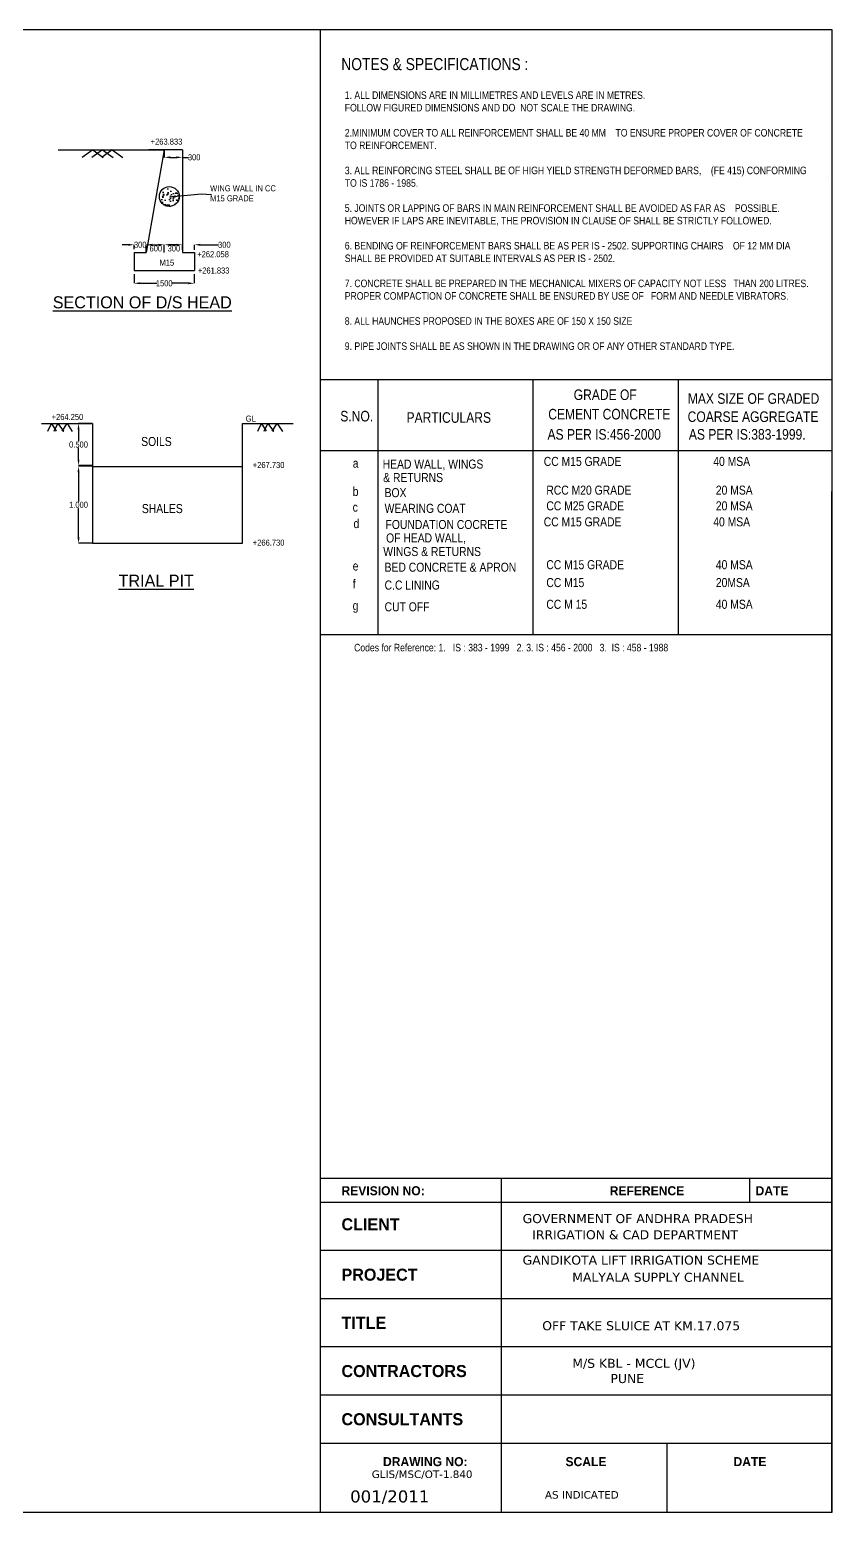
# Model space of a CAD drawing. Header units: inches. Extents: x -392027 to 80613, y -22027 to 270759.
# Drawn here: x -349540 to -322887, y 221522 to 270759 of the extents above; entities that cross this region are included whole.
import ezdxf

# ---------------------------------------------------------------- set-up
doc = ezdxf.new("R2010")
doc.units = ezdxf.units.IN
doc.header["$MEASUREMENT"] = 0
for name, color, linetype in [('head wall', 4, 'Continuous'), ('MAIN', 7, 'Continuous'), ('main canal', 1, 'Continuous'), ('walls', 130, 'Continuous')]:
    doc.layers.add(name, color=color, linetype=linetype)
doc.styles.add('ARIAL NARROW', font='ARIALN.TTF')
doc.styles.add('CITYBLUEPR', font='cityb___.ttf')
doc.styles.add('VERDANA', font='verdana.ttf')
doc.dimstyles.get("Standard").update_dxf_attribs({"dimtxt": 0.18, "dimasz": 0.18, "dimexe": 0.18, "dimexo": 0.0625, "dimgap": 0.09, "dimtad": 0, "dimtih": 1, "dimtoh": 1, "dimdec": 4, "dimzin": 0, "dimdsep": 46, "dimtxsty": 'Standard', "dimcen": 0.09, "dimadec": 0, "dimazin": 0, "dimtfac": 1, "dimtdec": 4, "dimtofl": 0, "dimtmove": 0, "dimatfit": 3, "dimfxl": 1, "dimtolj": 1, "dimtzin": 0, "dimarcsym": 0})
doc.dimstyles.new('STANDARD$0', dxfattribs={"dimscale": 88.888889, "dimtxt": 0.02, "dimasz": 0.02, "dimexe": 0.05, "dimexo": 0.1, "dimgap": 0.002, "dimtad": 2, "dimdec": 0, "dimzin": 1, "dimdsep": 46, "dimtxsty": 'Standard', "dimblk": 'OBLIQUE', "dimcen": 0.09, "dimadec": 0, "dimazin": 0, "dimtfac": 1, "dimtdec": 4, "dimtofl": 0, "dimtmove": 0, "dimatfit": 3, "dimfxl": 1, "dimtolj": 1, "dimtzin": 1, "dimarcsym": 0})

# ---------------------------------------------------------------- blocks, each defined once
blk = doc.blocks.new('*D6')
at = {"layer": 'Defpoints', "color": 0, "transparency": 16777216}
for p in [(-345069, 266763), (-344469, 266763), (-344469, 266519)]:
    blk.add_point(p, dxfattribs=at)
at = {"layer": 'walls', "color": 0, "lineweight": -2, "transparency": 16777216}
for p, q in [((-345069, 266763), (-345069, 266519)), ((-344869, 266519), (-344669, 266519)), ((-344469, 266763), (-344469, 266519)), ((-344469, 266519), (-344269, 266519))]:
    blk.add_line(p, q, dxfattribs=at)
at = {"layer": 'walls', "color": 0, "transparency": 16777216}
for points in [[(-344869, 266552), (-344869, 266486), (-345069, 266519)], [(-344669, 266552), (-344669, 266486), (-344469, 266519)]]:
    blk.add_solid(points, dxfattribs=at)
at = {"layer": 'walls', "color": 0, "transparency": 16777216, "insert": (-344078, 266519), "char_height": 200, "attachment_point": 5, "style": 'ARIAL NARROW'}
blk.add_mtext('\\A1;300', dxfattribs=at)
blk = doc.blocks.new('*D7')
at = {"layer": 'Defpoints', "color": 0, "transparency": 16777216}
for p in [(-344469, 263449), (-344069, 263615), (-344069, 263449)]:
    blk.add_point(p, dxfattribs=at)
at = {"layer": 'walls', "color": 0, "lineweight": -2, "transparency": 16777216}
for p, q in [((-344669, 263615), (-344869, 263615)), ((-344469, 263449), (-344469, 263615)), ((-344069, 263449), (-344069, 263615)), ((-343869, 263615), (-343266, 263615))]:
    blk.add_line(p, q, dxfattribs=at)
at = {"layer": 'walls', "color": 0, "transparency": 16777216}
for points in [[(-344669, 263648), (-344669, 263581), (-344469, 263615)], [(-343869, 263648), (-343869, 263581), (-344069, 263615)]]:
    blk.add_solid(points, dxfattribs=at)
at = {"layer": 'walls', "color": 0, "transparency": 16777216, "insert": (-343075, 263615), "char_height": 200, "attachment_point": 5, "style": 'ARIAL NARROW'}
blk.add_mtext('\\A1;300', dxfattribs=at)
blk = doc.blocks.new('*D8')
at = {"layer": 'Defpoints', "color": 0, "transparency": 16777216}
for p in [(-346069, 263464), (-345669, 263615), (-345669, 263363)]:
    blk.add_point(p, dxfattribs=at)
at = {"layer": 'walls', "color": 0, "lineweight": -2, "transparency": 16777216}
for p, q in [((-346269, 263615), (-346469, 263615)), ((-346069, 263464), (-346069, 263615)), ((-345669, 263363), (-345669, 263615)), ((-345469, 263615), (-345269, 263615))]:
    blk.add_line(p, q, dxfattribs=at)
at = {"layer": 'walls', "color": 0, "transparency": 16777216}
for points in [[(-346269, 263648), (-346269, 263581), (-346069, 263615)], [(-345469, 263648), (-345469, 263581), (-345669, 263615)]]:
    blk.add_solid(points, dxfattribs=at)
at = {"layer": 'walls', "color": 0, "transparency": 16777216, "insert": (-345869, 263615), "char_height": 200, "attachment_point": 5, "style": 'ARIAL NARROW'}
blk.add_mtext('\\A1;300', dxfattribs=at)
blk = doc.blocks.new('*D9')
at = {"layer": 'Defpoints', "color": 0, "transparency": 16777216}
for p in [(-345069, 263615), (-345069, 263615), (-345669, 263363)]:
    blk.add_point(p, dxfattribs=at)
at = {"layer": 'walls', "color": 0, "lineweight": -2, "transparency": 16777216}
for p, q in [((-345669, 263363), (-345669, 263615)), ((-345469, 263615), (-345269, 263615)), ((-345069, 263615), (-345069, 263615))]:
    blk.add_line(p, q, dxfattribs=at)
at = {"layer": 'walls', "color": 0, "transparency": 16777216}
for points in [[(-345469, 263648), (-345469, 263582), (-345669, 263615)], [(-345269, 263648), (-345269, 263582), (-345069, 263615)]]:
    blk.add_solid(points, dxfattribs=at)
at = {"layer": 'walls', "color": 0, "transparency": 16777216, "insert": (-345351, 263493), "char_height": 200, "attachment_point": 5, "style": 'ARIAL NARROW'}
blk.add_mtext('\\A1;600', dxfattribs=at)
blk = doc.blocks.new('*D10')
at = {"layer": 'Defpoints', "color": 0, "transparency": 16777216}
for p in [(-346073, 262643), (-344073, 262643), (-344073, 262337)]:
    blk.add_point(p, dxfattribs=at)
at = {"layer": 'walls', "color": 0, "lineweight": -2, "transparency": 16777216}
for p, q in [((-346073, 262643), (-346073, 262337)), ((-344073, 262643), (-344073, 262337)), ((-345873, 262337), (-345320, 262337)), ((-344273, 262337), (-344826, 262337))]:
    blk.add_line(p, q, dxfattribs=at)
at = {"layer": 'walls', "color": 0, "transparency": 16777216}
for points in [[(-345873, 262370), (-345873, 262304), (-346073, 262337)], [(-344273, 262370), (-344273, 262304), (-344073, 262337)]]:
    blk.add_solid(points, dxfattribs=at)
at = {"layer": 'walls', "color": 0, "transparency": 16777216, "insert": (-345073, 262337), "char_height": 200, "attachment_point": 5, "style": 'ARIAL NARROW'}
blk.add_mtext('\\A1;1500', dxfattribs=at)
blk = doc.blocks.new('*D33')
at = {"layer": 'Defpoints', "color": 0, "transparency": 16777216}
for p in [(-344469, 263615), (-344469, 263615), (-345069, 263363)]:
    blk.add_point(p, dxfattribs=at)
at = {"layer": 'walls', "color": 0, "lineweight": -2, "transparency": 16777216}
for p, q in [((-345069, 263363), (-345069, 263615)), ((-344869, 263615), (-344669, 263615)), ((-344469, 263615), (-344469, 263615))]:
    blk.add_line(p, q, dxfattribs=at)
at = {"layer": 'walls', "color": 0, "transparency": 16777216}
for points in [[(-344869, 263648), (-344869, 263582), (-345069, 263615)], [(-344669, 263648), (-344669, 263582), (-344469, 263615)]]:
    blk.add_solid(points, dxfattribs=at)
at = {"layer": 'walls', "color": 0, "transparency": 16777216, "insert": (-344751, 263493), "char_height": 200, "attachment_point": 5, "style": 'ARIAL NARROW'}
blk.add_mtext('\\A1;300', dxfattribs=at)
blk = doc.blocks.new('*D58')
at = {"layer": 'Defpoints', "color": 0, "transparency": 16777216}
for p in [(-347918, 257676), (-347459, 257676), (-347459, 256284)]:
    blk.add_point(p, dxfattribs=at)
at = {"layer": 'main canal', "color": 0, "lineweight": -2, "transparency": 16777216}
for p, q in [((-347459, 257676), (-347918, 257676)), ((-347918, 257476), (-347918, 257092)), ((-347918, 256484), (-347918, 256868)), ((-347459, 256284), (-347918, 256284))]:
    blk.add_line(p, q, dxfattribs=at)
at = {"layer": 'main canal', "color": 0, "transparency": 16777216}
for points in [[(-347951, 257476), (-347884, 257476), (-347918, 257676)], [(-347951, 256484), (-347884, 256484), (-347918, 256284)]]:
    blk.add_solid(points, dxfattribs=at)
at = {"layer": 'main canal', "color": 0, "transparency": 16777216, "insert": (-347918, 256980), "char_height": 200, "attachment_point": 5, "style": 'ARIAL NARROW'}
blk.add_mtext('\\A1;0.500', dxfattribs=at)
blk = doc.blocks.new('*D59')
at = {"layer": 'Defpoints', "color": 0, "transparency": 16777216}
for p in [(-347918, 256258), (-347459, 256258), (-347459, 253701)]:
    blk.add_point(p, dxfattribs=at)
at = {"layer": 'main canal', "color": 0, "lineweight": -2, "transparency": 16777216}
for p, q in [((-347459, 256258), (-347918, 256258)), ((-347918, 256058), (-347918, 255092)), ((-347918, 253901), (-347918, 254867)), ((-347459, 253701), (-347918, 253701))]:
    blk.add_line(p, q, dxfattribs=at)
at = {"layer": 'main canal', "color": 0, "transparency": 16777216}
for points in [[(-347951, 256058), (-347884, 256058), (-347918, 256258)], [(-347951, 253901), (-347884, 253901), (-347918, 253701)]]:
    blk.add_solid(points, dxfattribs=at)
at = {"layer": 'main canal', "color": 0, "transparency": 16777216, "insert": (-347918, 254980), "char_height": 200, "attachment_point": 5, "style": 'ARIAL NARROW'}
blk.add_mtext('\\A1;1.000', dxfattribs=at)

msp = doc.modelspace()

# ---------------------------------------------------------------- hatches: boundary and pattern name
at = {"layer": 'walls'}
h = msp.add_hatch(dxfattribs=at)
h.set_pattern_fill('AR-CONC', color=0, scale=50, style=0)
h.set_pattern_definition([(50, (-420554.06, 287719.75), (358.6301, -31.3761), [37.5, -412.5]), (355, (-420554.06, 287719.75), (-69.3757, 376.096), [30, -330]), (100.4514, (-420524.17, 287717.13), (289.2547, 344.7198), [31.8701, -350.571]), (46.1842, (-420554.06, 287819.75), (533.6205, -82.7595), [56.25, -618.75]), (96.6356, (-420509.6, 287812.85), (467.3314, 487.059), [47.805, -525.8565]), (351.1842, (-420554.06, 287819.75), (467.331, 487.0593), [45, -495]), (21, (-420504.06, 287794.75), (298.4535, -201.3094), [37.5, -412.5]), (326, (-420504.06, 287794.75), (121.6577, 362.575), [30, -330]), (71.4514, (-420479.2, 287777.97), (420.1113, 161.2652), [31.8701, -350.571]), (37.5, (-420554.06, 287719.75), (6.07993, 166.44693), [0, -326, 0, -335, 0, -331.25]), (7.5, (-420554.06, 287719.75), (131.53477, 197.20586), [0, -191, 0, -318.5, 0, -126.25]), (327.5, (-420665.56, 287719.75), (266.91122, -11.27744), [0, -125, 0, -390, 0, -517.5]), (317.5, (-420715.56, 287719.75), (291.5931, 50.0525), [0, -162.5, 0, -259, 0, -367.5])])
h.paths.add_polyline_path([(-344574.1, 265217.6, 1), (-345232.7, 265217.6, 1)])

# ---------------------------------------------------------------- linework, layer by layer
for p, q in [((-349142.2, 257675.8), (-347458.5, 257675.8)), ((-347458.5, 257675.8), (-347458.5, 253701.3)), ((-342469.8, 253701.3), (-342469.8, 257675.8)), ((-342469.8, 257675.8), (-340786.2, 257675.8)), ((-347458.5, 256257.7), (-342469.8, 256257.7)), ((-347458.5, 253701.3), (-342469.8, 253701.3))]:
    msp.add_line(p, q)
at = {"color": 0}
for p, q in [((-339897.2, 232624.6), (-322887.1, 232624.6)), ((-333887.1, 232624.6), (-333887.1, 221521.8)), ((-325637.1, 232624.6), (-325637.1, 231824.6)), ((-339897.2, 231824.6), (-322900.1, 231824.6)), ((-339897.2, 230224.6), (-322900.1, 230224.6)), ((-339897.1, 228624.6), (-322900.1, 228624.6)), ((-339897.1, 227024.6), (-322900.1, 227024.6)), ((-339897.1, 225424.6), (-322900.1, 225424.6)), ((-339897, 223824.6), (-322900.1, 223824.6)), ((-328387.1, 223824.6), (-328387.1, 221521.8))]:
    msp.add_line(p, q, dxfattribs=at)
for points in [[(-348937.8, 257422.3), (-348817.9, 257675.8), (-348662.9, 257422.3)], [(-348730.3, 257422.3), (-348603.9, 257675.8), (-348416.1, 257430.7), (-348409.7, 257422.3)], [(-348460.1, 257422.3), (-348300.3, 257675.8), (-348125.8, 257417.8)], [(-341962, 257422.3), (-341842.1, 257675.8), (-341687, 257422.3)], [(-341754.5, 257422.3), (-341628, 257675.8), (-341440.3, 257430.7), (-341433.9, 257422.3)], [(-341484.3, 257422.3), (-341324.5, 257675.8), (-341150, 257417.8)]]:
    msp.add_lwpolyline(points)
at = {"layer": 'head wall', "color": 0}
msp.add_lwpolyline([(-322900.1, 221521.8), (-392026.7, 221521.8), (-392026.7, 270759.1), (-322900.1, 270759.1)], close=True, dxfattribs=at)
at = {"layer": 'main canal', "color": 0}
for p, q in [((-339898.1, 270759.1), (-339897, 221521.8)), ((-322999.1, 265836.9), (-322999.1, 265836.9)), ((-339897.9, 259145.6), (-322900.1, 259145.6)), ((-337974.8, 259145.6), (-337974.8, 250674.2)), ((-332828.9, 259145.6), (-332828.9, 250674.2)), ((-328006.6, 259145.6), (-328006.6, 250668.4)), ((-339897.8, 256778.3), (-322900.1, 256778.3)), ((-322900.1, 221521.8), (-322900.6, 255426.2)), ((-336873.2, 252509.5), (-336873.2, 252509.5)), ((-339897.7, 250668.4), (-322900.1, 250668.4)), ((-322900.6, 249431.6), (-322900.1, 231049.9))]:
    msp.add_line(p, q, dxfattribs=at)
at = {"layer": 'walls', "color": 0}
for p, q in [((-348598.6, 266767.9), (-345068.8, 266762.7)), ((-347447.7, 266766.2), (-347797.4, 266517.6)), ((-347122, 266766.2), (-347471.7, 266517.6)), ((-347444.6, 266766.2), (-347094.9, 266517.6)), ((-346799.4, 266766.3), (-347149.1, 266517.6)), ((-347122, 266766.2), (-346772.3, 266517.6)), ((-346796.3, 266766.3), (-346446.6, 266517.6)), ((-345068.8, 266762.7), (-345669.3, 263362.7)), ((-344468.8, 266762.8), (-345586.8, 266762.8)), ((-344468.8, 266762.8), (-344468.8, 263362.8)), ((-346073.3, 263362.7), (-345669.3, 263362.7)), ((-346073.3, 263362.7), (-346073.3, 262762.7)), ((-344468.8, 263362.8), (-344068.8, 263362.8)), ((-344068.8, 263362.8), (-344068.8, 262762.8)), ((-346073.3, 262762.7), (-344068.8, 262762.8))]:
    msp.add_line(p, q, dxfattribs=at)
msp.add_circle((-344903.4, 265217.6), 329.3, dxfattribs=at)

# ---------------------------------------------------------------- texts
at = {"color": 0}
for s, height, style, p in [('REVISION NO:', 300, 'CITYBLUEPR', (-339186.5, 232051)), ('REFERENCE', 300, 'CITYBLUEPR', (-330279, 232051)), ('DATE', 300, 'CITYBLUEPR', (-325436.5, 232051)), ('GOVERNMENT OF ANDHRA PRADESH', 300, 'VERDANA', (-333172, 231127.9)), ('CLIENT', 400, 'CITYBLUEPR', (-339186.5, 230886.4)), ('IRRIGATION & CAD DEPARTMENT', 300, 'VERDANA', (-332855.3, 230590.6)), ('GANDIKOTA LIFT IRRIGATION SCHEME', 300, 'VERDANA', (-333171.1, 229748)), ('PROJECT', 400, 'CITYBLUEPR', (-339186.5, 229214.5)), ('MALYALA SUPPLY CHANNEL', 300, 'VERDANA', (-331524.6, 229178.4)), ('TITLE', 400, 'CITYBLUEPR', (-339186.5, 227614.5)), ('OFF TAKE SLUICE AT KM.17.075', 300, 'VERDANA', (-332520.6, 227570.3)), ('M/S KBL - MCCL (JV)', 300, 'VERDANA', (-331522.2, 226320.9)), ('CONTRACTORS', 400, 'CITYBLUEPR', (-339186.5, 226014.5)), ('PUNE', 300, 'VERDANA', (-330255.7, 225815.3)), ('CONSULTANTS', 400, 'CITYBLUEPR', (-339186.5, 224414.5)), ('DRAWING NO:', 300, 'CITYBLUEPR', (-337807.7, 223055.6)), ('SCALE', 300, 'CITYBLUEPR', (-331747.2, 223055.6)), ('DATE', 300, 'CITYBLUEPR', (-326169.4, 223055.6)), ('GLIS/MSC/OT-1.840', 250, 'VERDANA', (-338181.6, 222662.1)), ('001/2011', 400, 'VERDANA', (-338898.2, 221850.6)), ('AS INDICATED', 250, 'VERDANA', (-332430.5, 221978.2))]:
    msp.add_text(s, height=height, dxfattribs=dict(at, style=style)).set_placement(p)
at = {"layer": 'head wall', "color": 0, "insert": (-345228.7, 263121.9), "char_height": 200, "width": 1933.217, "attachment_point": 1, "style": 'ARIAL NARROW'}
msp.add_mtext('M15', dxfattribs=at)
at = {"layer": 'MAIN', "color": 0, "insert": (-339076.6, 268709.7), "char_height": 250, "width": 15517.617, "attachment_point": 1, "style": 'ARIAL NARROW'}
msp.add_mtext('1. ALL DIMENSIONS ARE IN MILLIMETRES AND LEVELS ARE IN METRES.\\PFOLLOW FIGURED DIMENSIONS AND DO  NOT SCALE THE DRAWING.\\P\\P2.MINIMUM COVER TO ALL REINFORCEMENT SHALL BE 40 MM    TO ENSURE PROPER COVER OF CONCRETE TO REINFORCEMENT.\\P\\P3. ALL REINFORCING STEEL SHALL BE OF HIGH YIELD STRENGTH DEFORMED BARS,    (FE 415) CONFORMING TO IS 1786 - 1985.\\P\\P5. JOINTS OR LAPPING OF BARS IN MAIN REINFORCEMENT SHALL BE AVOIDED AS FAR AS    POSSIBLE. HOWEVER IF LAPS ARE INEVITABLE, THE PROVISION IN CLAUSE OF SHALL BE STRICTLY FOLLOWED.\\P\\P6. BENDING OF REINFORCEMENT BARS SHALL BE AS PER IS - 2502. SUPPORTING CHAIRS    OF 12 MM DIA SHALL BE PROVIDED AT SUITABLE INTERVALS AS PER IS - 2502.\\P\\P7. CONCRETE SHALL BE PREPARED IN THE MECHANICAL MIXERS OF CAPACITY NOT LESS   THAN 200 LITRES. PROPER COMPACTION OF CONCRETE SHALL BE ENSURED BY USE OF   FORM AND NEEDLE VIBRATORS.\\P\\P8. ALL HAUNCHES PROPOSED IN THE BOXES ARE OF 150 X 150 SIZE\\P\\P9. PIPE JOINTS SHALL BE AS SHOWN IN THE DRAWING OR OF ANY OTHER STANDARD TYPE.', dxfattribs=at)
at = {"layer": 'main canal', "color": 0, "style": 'ARIAL NARROW'}
for s, height, p in [('GRADE OF ', 350, (-331475.5, 258460.5)), ('MAX SIZE OF GRADED ', 350, (-327687, 258335)), ('S.NO.', 350, (-339225.9, 257749.1)), ('PARTICULARS', 350, (-337026.9, 257704.1)), ('CEMENT CONCRETE', 350, (-332319, 257816)), ('COARSE AGGREGATE ', 350, (-327692, 257731.4)), (' AS PER IS:456-2000', 350, (-332456.9, 257144.6)), (' AS PER IS:383-1999.', 350, (-327763.2, 257144.6)), ('CC M15 GRADE ', 300, (-332469.2, 256270.7)), ('40 MSA', 300, (-326840.7, 256270.7)), ('a', 300, (-338811.3, 256212.5)), ('HEAD WALL, WINGS', 300, (-337818, 256182.1)), ('& RETURNS', 300, (-337800.1, 255735.5)), ('b', 300, (-338814.1, 255274.2)), ('RCC M20 GRADE ', 300, (-332384.1, 255317.2)), ('20 MSA', 300, (-326755.6, 255317.2)), ('BOX', 300, (-337754.3, 255234)), ('CC M25 GRADE ', 300, (-332384.1, 254795.8)), ('20 MSA', 300, (-326755.6, 254795.8)), ('c', 300, (-338814.1, 254752.8)), ('WEARING COAT', 300, (-337754.3, 254712.7)), ('CC M15 GRADE ', 300, (-332469.2, 254264.8)), ('40 MSA', 300, (-326840.7, 254264.8)), ('d', 300, (-338787.3, 254206.6)), (' FOUNDATION COCRETE ', 300, (-337818, 254176.1)), ('WINGS & RETURNS', 300, (-337800.1, 253278.5)), (' OF HEAD WALL,', 300, (-337800.1, 253729.6)), ('CC M15 GRADE ', 300, (-332384.1, 252841.2)), ('40 MSA', 300, (-326755.6, 252841.2)), ('e', 300, (-338814.1, 252798.2)), ('BED CONCRETE & APRON', 300, (-337754.3, 252758)), ('f', 300, (-338814.1, 252205.4)), ('C.C LINING', 300, (-337754.3, 252165.2)), ('CC M15', 300, (-332384.1, 252248.4)), ('20MSA', 300, (-326755.6, 252248.4)), ('g', 300, (-338814.1, 251483.7)), ('CUT OFF', 300, (-337754.3, 251443.5)), ('CC M 15', 300, (-332384.1, 251526.7)), ('40 MSA', 300, (-326755.6, 251526.7))]:
    msp.add_text(s, height=height, dxfattribs=at).set_placement(p)
at = {"layer": 'main canal', "color": 0, "insert": (-338767, 250363.5), "char_height": 250, "width": 15564.871, "attachment_point": 1, "style": 'ARIAL NARROW'}
msp.add_mtext('Codes for Reference: 1.   IS : 383 - 1999   2. 3. IS : 456 - 2000   3.  IS : 458 - 1988', dxfattribs=at)
at = {"layer": 'walls', "color": 0, "style": 'ARIAL NARROW'}
msp.add_text('NOTES & SPECIFICATIONS :', height=400, rotation=360, dxfattribs=at).set_placement((-339192, 269414.9))
for s, insert, char_height, width, attachment_point in [('+263.833', (-345521.5, 267141.1), 200, 1933.217, 1), ('WING WALL IN CC M15 GRADE', (-343548.1, 265590.6), 200, 2013.072, 1), ('+262.058', (-343976.2, 263401.4), 200, 1933.217, 1), ('+261.833', (-343956.6, 262860.7), 200, 1967.815, 1), ('{\\fCityBlueprint|b0|i0|c2|p2;\\LSECTION OF D/S HEAD}', (-345801.2, 261904.1), 400, 9058.507, 2), ('+264.250', (-348810.7, 257998.5), 200, 1933.217, 1), ('GL', (-342366, 257943.3), 200, 1933.217, 1), ('SOILS', (-345837.4, 257232.2), 300, 1933.217, 1), ('+267.730', (-342131.6, 256402.6), 200, 1933.217, 1), ('SHALES', (-345813.4, 255005.2), 300, 1933.217, 1), ('+266.730', (-342131.6, 253824.6), 200, 1933.217, 1), ('{\\fCityBlueprint|b0|i0|c2|p2;\\LTRIAL PIT}', (-345337, 252659.2), 400, 3763.735, 2)]:
    msp.add_mtext(s, dxfattribs=dict(at, insert=insert, char_height=char_height, width=width, attachment_point=attachment_point))

# ---------------------------------------------------------------- dimensions: what is measured, and where the dimension line sits
at = {"layer": 'main canal', "color": 0}
for base, p1, p2, text, picture, middle in [((-347917.6, 257675.8), (-347458.5, 256284.2), (-347458.5, 257675.8), '0.500', '*D58', (-347917.6, 256980)), ((-347917.6, 256257.7), (-347458.5, 253701.3), (-347458.5, 256257.7), '1.000', '*D59', (-347917.6, 254979.5))]:
    dim = msp.add_linear_dim(base=base, p1=p1, p2=p2, angle=90, text=text, dimstyle='STANDARD$0', override={"dimscale": 1, "dimtxt": 200, "dimasz": 200, "dimexe": 0.18, "dimexo": 0.0625, "dimgap": 10, "dimtad": 0, "dimtih": 1, "dimtoh": 1, "dimzin": 0, "dimtxsty": 'ARIAL NARROW', "dimtzin": 0}, dxfattribs=at)
    dim.commit()
    dim.dimension.update_dxf_attribs({"geometry": picture, "text_midpoint": middle})
at = {"layer": 'walls', "color": 0}
for base, p1, p2, text, picture, middle in [((-344468.8, 266519.2), (-345068.8, 266762.8), (-344468.8, 266762.8), '300', '*D6', (-344077.9, 266519.2)), ((-345669.3, 263614.6), (-346069.3, 263464.2), (-345669.3, 263362.7), '300', '*D8', (-345869.3, 263614.6)), ((-344072.8, 262337.1), (-346073.3, 262642.8), (-344072.8, 262642.9), '1500', '*D10', (-345073.1, 262337.1))]:
    dim = msp.add_linear_dim(base=base, p1=p1, p2=p2, text=text, dimstyle='Standard', override={"dimtxt": 200, "dimasz": 200, "dimgap": 10, "dimdec": 0, "dimlfac": 0.5, "dimtxsty": 'ARIAL NARROW'}, dxfattribs=at)
    dim.commit()
    dim.dimension.update_dxf_attribs({"geometry": picture, "text_midpoint": middle})
for base, p1, p2, text, override, picture, middle in [((-345068.8, 263614.9), (-345669.3, 263362.9), (-345068.8, 263614.9), '600', {"dimtxt": 200, "dimasz": 200, "dimgap": 10, "dimdec": 0, "dimlfac": 0.5, "dimtxsty": 'ARIAL NARROW', "dimtmove": 2}, '*D9', (-345351.1, 263493.2)), ((-344468.8, 263614.9), (-345069.3, 263362.9), (-344468.8, 263614.9), '300', {"dimtxt": 200, "dimasz": 200, "dimgap": 10, "dimdec": 0, "dimlfac": 0.5, "dimtxsty": 'ARIAL NARROW', "dimtmove": 2}, '*D33', (-344751.1, 263493.2)), ((-344068.6, 263614.5), (-344468.8, 263448.7), (-344068.6, 263448.7), '300', {"dimtxt": 200, "dimasz": 200, "dimgap": 10, "dimdec": 0, "dimlfac": 0.5, "dimtxsty": 'ARIAL NARROW'}, '*D7', (-343075.4, 263614.5))]:
    dim = msp.add_linear_dim(base=base, p1=p1, p2=p2, text=text, dimstyle='Standard', override=override, dxfattribs=at)
    dim.commit()
    dim.dimension.update_dxf_attribs({"geometry": picture, "text_midpoint": middle, "dimtype": 160})

# ---------------------------------------------------------------- leaders
msp.add_leader([(-344886.2, 265207.4), (-343830.8, 265311.1), (-343499.1, 265282.9)], dimstyle='Standard', override={"dimtxt": 200, "dimasz": 200, "dimgap": 10, "dimdec": 0}, dxfattribs=at)

doc.saveas('drawing.dxf')
